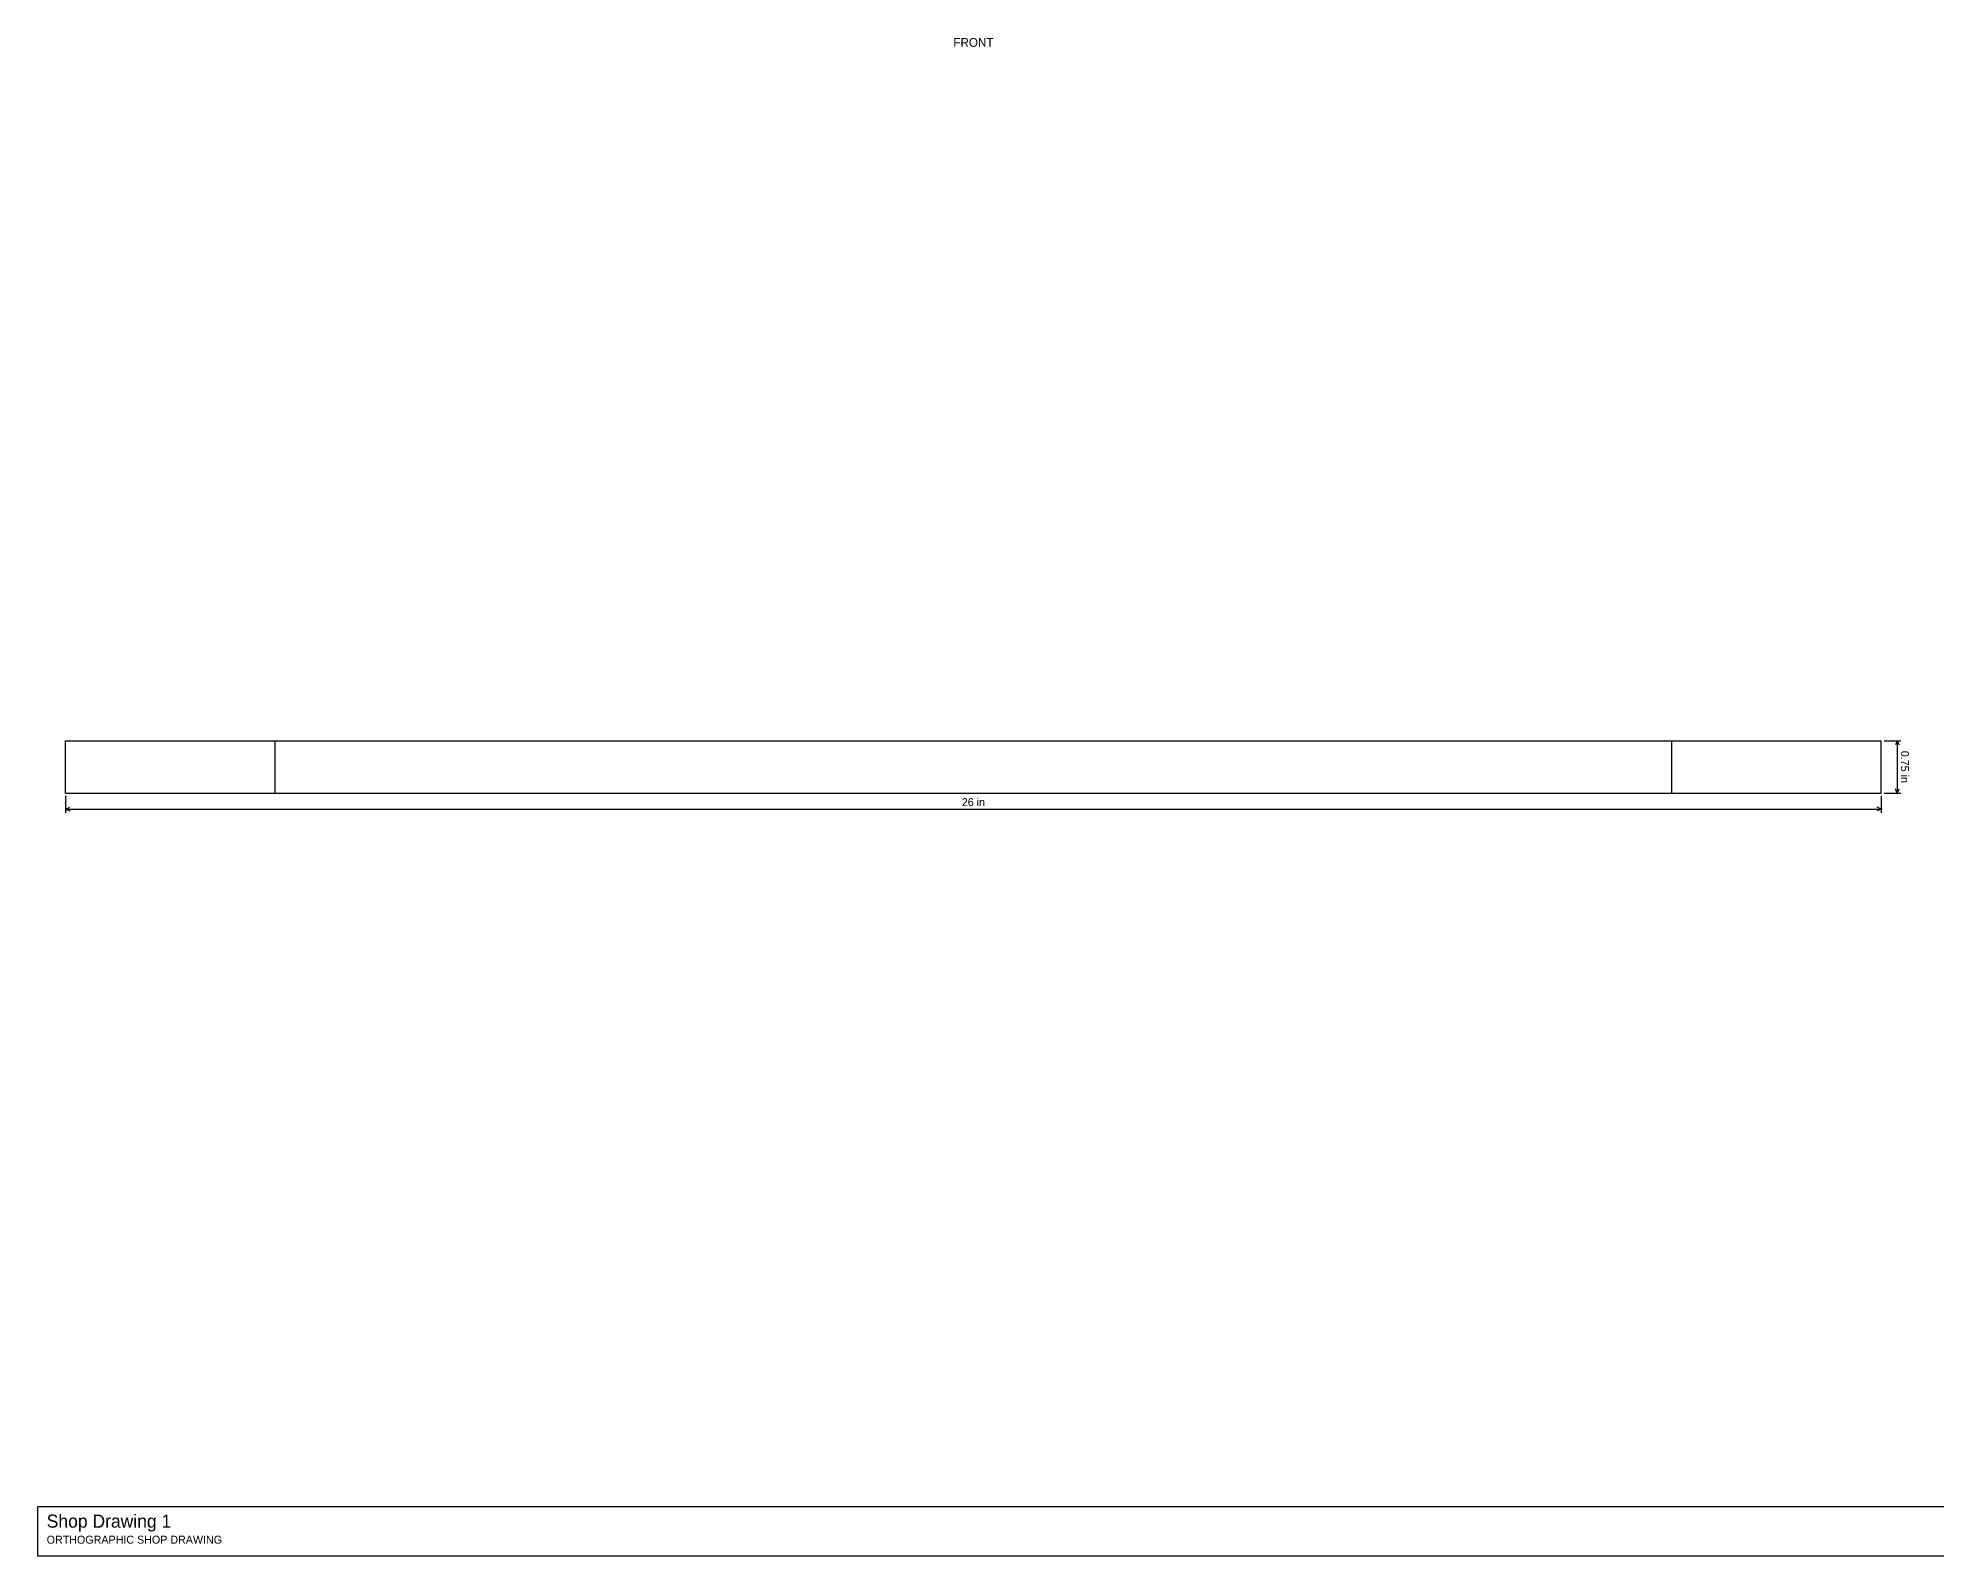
# Model space of a CAD drawing. Header units: inches. Extents: x 0.3 to 75.4, y 0.3 to 22.
# Drawn here: x 0.29 to 27.47, y 0.29 to 22.03 of the extents above; entities that cross this region are included whole.
import ezdxf
from ezdxf.enums import TextEntityAlignment as Align

# ---------------------------------------------------------------- set-up
doc = ezdxf.new("R2010")
doc.units = ezdxf.units.IN
doc.header["$MEASUREMENT"] = 0
for name, color, linetype in [('ANNOTATION', 7, 'CONTINUOUS'), ('DIMENSION', 3, 'CONTINUOUS'), ('VISIBLE', 7, 'CONTINUOUS')]:
    doc.layers.add(name, color=color, linetype=linetype)

msp = doc.modelspace()

# ---------------------------------------------------------------- linework, layer by layer
at = {"layer": 'ANNOTATION'}
for p, q in [((0.291667, 0.291667), (0.291667, 1)), ((0.291667, 1), (75.416667, 1)), ((75.416667, 0.291667), (0.291667, 0.291667))]:
    msp.add_line(p, q, dxfattribs=at)
at = {"layer": 'DIMENSION'}
for p, q in [((26.729167, 11.96875), (26.96875, 11.96875)), ((26.916667, 11.96875), (26.889667, 11.90875)), ((26.916667, 11.96875), (26.916667, 11.21875)), ((26.916667, 11.96875), (26.943667, 11.90875)), ((0.6875, 11.177083), (0.6875, 10.9375)), ((26.6875, 11.177083), (26.6875, 10.9375)), ((26.729167, 11.21875), (26.96875, 11.21875)), ((26.916667, 11.21875), (26.889667, 11.27875)), ((26.916667, 11.21875), (26.943667, 11.27875)), ((0.6875, 10.989583), (0.7475, 11.016583)), ((0.6875, 10.989583), (26.6875, 10.989583)), ((0.6875, 10.989583), (0.7475, 10.962583)), ((26.6875, 10.989583), (26.6275, 11.016583)), ((26.6875, 10.989583), (26.6275, 10.962583))]:
    msp.add_line(p, q, dxfattribs=at)
at = {"layer": 'VISIBLE'}
for p, q in [((0.6875, 11.21875), (0.6875, 11.96875)), ((0.6875, 11.96875), (3.6875, 11.96875)), ((3.6875, 11.21875), (3.6875, 11.96875)), ((3.6875, 11.96875), (23.6875, 11.96875)), ((23.6875, 11.21875), (23.6875, 11.96875)), ((23.6875, 11.96875), (26.6875, 11.96875)), ((26.6875, 11.21875), (26.6875, 11.96875)), ((0.6875, 11.21875), (3.6875, 11.21875)), ((3.6875, 11.21875), (23.6875, 11.21875)), ((23.6875, 11.21875), (26.6875, 11.21875))]:
    msp.add_line(p, q, dxfattribs=at)

# ---------------------------------------------------------------- texts
at = {"layer": 'ANNOTATION'}
msp.add_text('FRONT', height=0.125, dxfattribs=at).set_placement((13.6875, 21.90625), align=Align.CENTER)
for s, height, p in [('Shop Drawing 1', 0.1875, (0.416667, 0.697917)), ('ORTHOGRAPHIC SHOP DRAWING', 0.114583, (0.416667, 0.46875))]:
    msp.add_text(s, height=height, dxfattribs=at).set_placement(p)
at = {"layer": 'DIMENSION'}
msp.add_text('0.75 in', height=0.114583, rotation=-90, dxfattribs=at).set_placement((26.96875, 11.59375), align=Align.CENTER)
msp.add_text('26 in', height=0.114583, dxfattribs=at).set_placement((13.6875, 11.03125), align=Align.CENTER)

doc.saveas('drawing.dxf')
